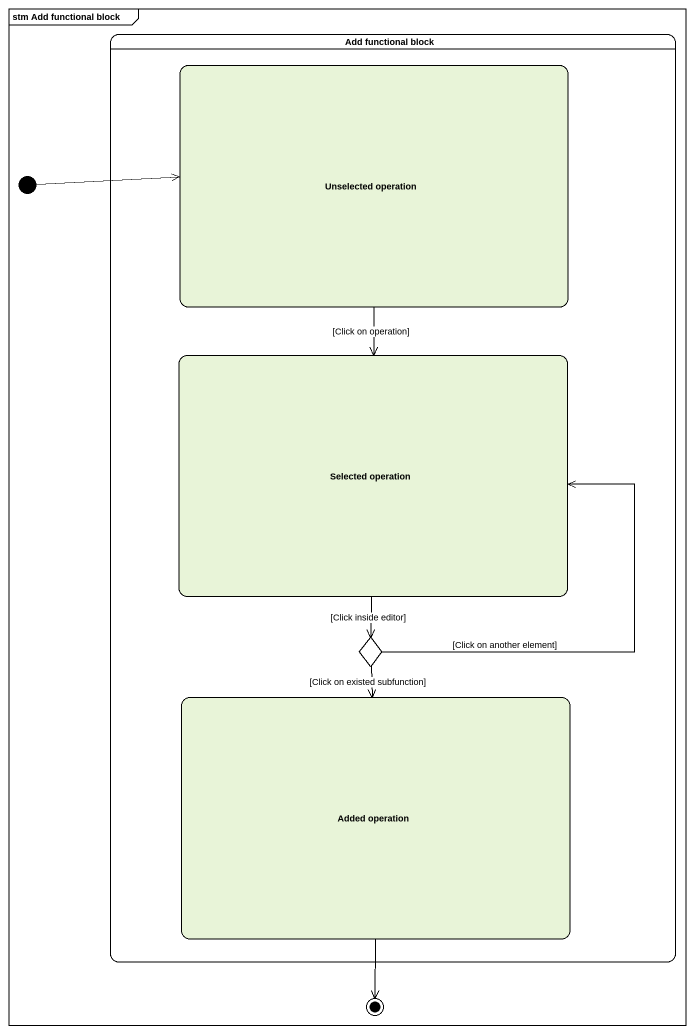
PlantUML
@startuml
mainframe stm Add functional block
hide empty description
state "Add functional block" as Add_functional_block {
  state "Unselected operation" as Unselected_operation
  state "Selected operation" as Selected_operation
  state choice1 <<choice>>
  state "Added operation" as Added_operation
}
state initial1 <<start>>
state final1 <<end>>
Unselected_operation --> Selected_operation : [Click on operation]
initial1 -right-> Unselected_operation
Selected_operation --> choice1 : [Click inside editor]
choice1 -up-> Selected_operation : [Click on another element]
choice1 --> Added_operation : [Click on existed subfunction]
Added_operation --> final1
@enduml
